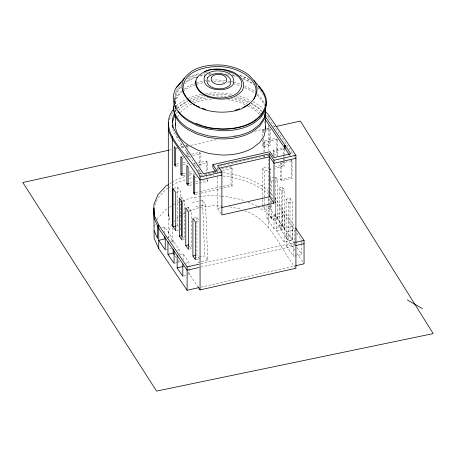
<?xml version="1.0" encoding="UTF-8"?>
<svg xmlns="http://www.w3.org/2000/svg" width="456" height="456" viewBox="0 0 456 456"><rect width="100%" height="100%" fill="white"/><g stroke="black" fill="none" stroke-linecap="round" stroke-linejoin="round"><path stroke-width="0.34" stroke-dasharray="2.28 1.71" d="M174.591 102.309A55.421 32 0 0 1 174.443 100.257L175.908 91.331L179.288 86.287M174.443 100.257L175.908 92.91L180.411 86.178L181.528 85.312M174.369 102.851L175.036 99.511L179.539 92.785L181.767 91.046M174.768 102.423L175.036 101.089L179.539 94.358L182.326 92.186M175.349 103.843L175.349 100.291L176.791 93.087L181.203 86.492M169.324 119.82L171.353 114.844M154.926 205.257L157.873 198.024L165.944 189.325L167.768 188.231M154.39 226.666L155.73 223.377M157.337 219.433L157.873 218.116L165.944 209.424L168.988 207.6M168.469 237.889L168.31 232.229L171.61 224.147M177.526 116.856L178.997 114.655M180.468 112.461L181.203 111.361L188.294 105.826A40.436 23.347 0 0 1 192.996 103.444M175.075 111.56L176.917 109.468M177.378 108.944L181.06 104.76L187.513 100.782M175.999 113.538L178.302 110.922M178.758 110.398L181.06 107.781L189.274 102.714M176.335 106.111L178.222 104.076L186.515 99.1M171.61 114.222L173.497 112.182M173.97 111.674L175.389 110.147M177.276 108.112L178.222 107.092L187.695 101.409M173.97 221.599L174.916 220.579M176.803 218.544L178.222 217.016M185.98 81.835L187.65 80.535A41.245 23.815 0 0 1 197.117 76.351M184.48 83.932L188.294 80.957A40.436 23.347 0 0 1 197.579 76.859M183.99 89.308L186.778 87.136A41.245 23.815 0 0 1 194.883 83.414M182.879 91.753L186.778 88.715A41.245 23.815 0 0 1 203.741 82.661M169.592 183.865L171.422 182.765M172.026 182.4L177.504 179.117L185.934 176.341M168.378 187.866L171.422 186.042M172.026 185.677L177.504 182.394L185.934 179.613M169.592 207.235L171.422 206.14M173.856 204.681L176.29 203.222M180 215.95L182.366 214.531M182.959 214.177L185.923 212.399M186.515 212.046L187.695 211.333M188.818 77.326L190.631 76.249L199.745 73.268M189.861 99.334L200.839 95.674L203.587 95.315M191.799 101.711L200.839 98.695L208.392 97.704M187.695 98.388L199.392 94.534L201.461 94.261M188.995 100.981L199.392 97.555L204.915 96.814M189.177 175.269L195.248 173.953M189.177 178.547L191.771 177.692M177.504 202.492L179.447 201.848M180.097 201.637L182.041 200.993M182.691 200.782L191.771 197.79L198.725 196.855M188.995 210.906L199.392 207.48L212.507 205.719L224.101 206.106M262.593 198.81L262.593 168.23L268.27 166.81M263.853 206.317L262.593 206.631L264.742 209.293L270.835 207.913L270.835 200.8M179.818 145.196L182.582 144.569M176.187 148.086L177.572 147.772M181.032 146.986L185.187 146.045M185.877 145.891L187.262 145.578M262.622 136.475L262.622 129.555L269.77 127.936L269.77 143.857L270.562 145.019L263.414 146.638L262.622 145.47L262.622 139.935M262.622 129.555L263.414 130.724L270.562 129.105L270.562 145.019M181.556 156.459L182.902 156.151M186.276 155.393L188.972 154.784M191.668 154.168L199.756 152.338L200.902 154.025L200.902 167.985M182.702 158.146L184.047 157.839M187.422 157.081L190.118 156.471M192.814 155.861L200.902 154.025M263.95 152.372L263.95 141.064L276.193 138.293M263.95 141.064L264.719 142.192L277.641 139.268M176.358 164.154L179.818 163.368M183.278 162.587L186.738 161.8M262.622 145.47L269.77 143.857M176.187 166.258L180.342 165.317M183.107 164.69L187.952 163.596M192.962 164.086L197.038 163.162M197.722 163.009L206.557 161.014L207.816 162.866L207.816 171.331M193.543 166.098L198.297 165.021M198.981 164.867L207.816 162.866M273.144 155.251L273.144 150.286L283.621 147.915L283.621 154.299M273.144 150.286L273.948 151.466L283.769 149.243M182.902 173.599L185.598 172.989M188.972 172.225L193.019 171.308M197.06 170.396L199.756 169.786M219.763 166.081L269.941 154.732M182.702 175.588L186.071 174.83M189.44 174.067L194.159 172.995M198.206 172.083L200.902 171.473M273.475 155.165L276.872 154.396L277.641 155.524L274.238 156.294M199.164 173.975L201.934 173.348M221.325 168.959L231.021 166.771L232.104 168.367L232.104 186.094L223.104 188.129M200.252 175.571L221.719 170.715M222.408 170.561L232.104 168.367M189.565 183.187L192.962 182.417M195.681 181.807L199.078 181.038M202.475 180.268L204.516 179.806M281.238 163.128L292.034 160.683L292.034 178.233L281.238 180.679L280.366 179.39L280.366 161.84L281.238 163.128L281.238 180.679M173.713 188.26L177.794 187.336L180.49 191.303L180.49 196.981M189.462 185.353L192.859 184.583M195.578 183.967L207.816 181.203L207.816 177.675M274.455 167.01L283.621 164.935L284.419 166.115L274.603 168.338M262.593 168.23L264.742 170.886L270.835 169.507L270.835 196.53M176.409 192.227L180.49 191.303M195.704 192.489L231.021 184.498L232.104 186.094M180.639 197.727L181.864 197.454L184.446 201.256L184.446 239.377L183.221 239.656M195.402 194.398L200.252 193.298M200.942 193.144L222.408 188.288M269.901 205.251L269.901 216.583L271.793 219.376L277.71 218.036L277.71 179.789L275.817 176.996L269.901 178.336L271.793 181.129L271.793 198.126M271.793 181.129L277.71 179.789M280.366 179.39L291.162 176.951L292.034 178.233M183.221 201.535L184.446 201.256M192.426 202.424L202.498 200.144L205.588 204.698L207.754 260.422L197.682 262.702M186.903 207.497L188.59 207.115L191.212 210.968L191.212 248.719L189.519 249.101M279.266 187.963L282.589 187.211L284.755 190.403L284.755 228.416L281.432 229.168L279.266 225.976L279.266 187.963L281.432 191.155L281.432 229.168M195.521 206.978L200.218 205.918M200.891 205.764L205.588 204.698M189.519 211.35L191.212 210.968M281.432 191.155L284.755 190.403M217.512 177.15L217.512 208.5L220.972 207.714M193.572 218.23L196.901 217.478L199.072 220.681M286.094 199.226L290.005 198.343L292.513 202.042L292.513 239.845L288.602 240.728L286.094 237.029L286.094 199.226L288.602 202.931L288.602 240.728M162.114 227.63L164.81 227.02L171.308 236.584L171.308 241.492M176.438 225.959L177.794 225.652L178.564 226.786M196.108 221.969L199.437 221.217M288.602 202.931L292.513 202.042M176.409 230.548L180.49 229.624L180.49 201.238M167.928 237.348L171.308 236.584M267.301 204.499L274.016 214.394L282.788 212.41L282.788 226.74L274.016 228.73L266.902 218.253L266.902 205.964M269.901 216.583L275.817 215.243L277.71 218.036M266.902 218.253L275.675 216.269L282.788 226.74M276.735 217.227L284.208 228.234L292.285 226.404L292.285 240.244L284.208 242.073L276.735 231.061L276.735 217.227L284.812 215.397L284.812 229.237L293.482 242.142L293.482 256.357L301.707 254.494L301.707 245.26M171.182 241.224L173.126 240.785L179.259 249.82L179.259 253.941M165.904 249.728L171.308 248.503M279.266 225.976L282.589 225.224L284.755 228.416M177.316 250.258L179.259 249.82M276.735 231.061L284.812 229.237M179.926 254.898L183.392 254.112L189.058 262.456L189.058 274.82L187.923 273.155M286.094 237.029L290.005 236.145L292.513 239.845M194.592 258.147L198.616 257.235M199.289 257.081L204.658 255.867L207.754 260.422M174.722 263.209L177.316 262.622M177.965 262.474L179.259 262.183L179.259 260.809M196.108 259.595L198.77 258.991M185.592 263.243L189.058 262.456M293.482 242.142L295.539 241.68M200.948 263.785L295.049 242.489M294.656 244.108L294.656 229.898L286.436 231.756L286.436 245.972L294.656 244.108L295.442 245.265M200.948 267.056L295.049 245.767M183.511 276.079L187.672 275.133M200.948 287.155L295.049 265.865M169.222 150.115L171.302 149.653M176.164 148.576L177.549 148.268M181.021 147.505L183.796 146.889M186.572 146.273L187.957 145.966M190.733 145.356L216.412 139.673M234.452 135.677L236.533 135.215M254.579 131.225L265.683 128.769M266.378 128.615L269.844 127.845M273.315 127.081L275.395 126.62M205.605 93.702L212.507 92.779L226.147 93.229L233.119 94.614M198.725 173.485L201.512 173.109M195.248 177.224L196.639 177.036M199.42 196.764L207.771 195.641L220.943 196.08M206.54 72.116L207.907 71.934M208.392 94.683L213.203 94.056L226.045 94.586L230.177 95.464M212.507 95.794L226.147 96.25M213.317 172.453L216.093 172.545M223.024 172.778L224.415 172.824C240.232 175.201 256.449 180.063 268.527 190.95M209.156 175.588L214.012 175.754M223.024 176.05L224.415 176.096C240.232 178.478 256.449 183.335 268.527 194.227M221.639 196.103L224.415 196.194L240.563 199.409L245.197 201.21M220.083 71.837L221.485 72.002M224.996 74.003L227.8 74.345M227.658 74.887L229.037 75.052M225.526 80.775L219.211 80.017A41.245 23.815 0 0 0 212.171 80.074M228.331 81.111L230.44 81.367M224.124 82.183L219.211 81.59A41.245 23.815 0 0 0 213.585 81.584M227.63 82.604L229.738 82.861M227.658 99.756L231.785 100.252L242.712 103.478L245.22 104.766M234.509 97.915L239.389 98.884L249.335 102.748M229.63 206.864L239.389 208.808L241.378 209.583M228.997 72.555L231.762 73.114M236.373 96.786L238.437 97.225L249.478 101.791M230.861 98.633L238.437 100.246L246.884 103.74M239.879 75.599L243.156 76.568L250.954 80.564M232.013 74.852L235.946 76.009M232.469 75.582L236.567 76.796M231.141 81.453L233.107 82.034M233.763 82.228L240.973 84.354M233.107 83.608L240.973 85.933M239.389 95.863L250.657 100.246M247.847 202.242L255.126 205.069L256.922 206.226M244.69 210.871C271.103 218.983 279.807 248.879 295.915 268.231M239.919 75.382L247.198 78.227L250.099 80.108M243.156 78.141L252.749 83.06M242.712 78.609L252.117 83.431A54.327 31.367 0 0 1 253.867 84.651M244.684 85.973L251.877 89.667A55.421 32 0 0 1 255.354 92.203M244.684 87.552L251.877 91.24A55.421 32 0 0 1 254.807 93.337M247.728 106.054L252.117 108.3A54.327 31.367 0 0 1 259.367 114.393M253.051 101.62L261.14 106.829L263.009 108.847M251.319 103.523L261.14 109.845L262.075 110.859M257.52 206.614L267.102 212.781L275.675 222.032L295.254 250.874M250.589 102.56L258.37 107.947L261.847 112.119M249.478 104.812L258.37 110.968L260.541 113.572M266.293 115.408L268.168 117.426L294.331 155.969M269.006 191.469L272.819 195.578M274.723 197.63L295.254 227.504M269.006 194.74L272.819 198.85M274.723 200.908L295.254 230.782M294.724 156.55L295.915 158.306M289.617 155.137L290.774 156.847M291.162 159.4L292.034 160.683M270.06 168.367L270.835 169.507M296.856 233.136L304.049 243.732M270.835 207.913L268.897 205.057L268.897 197.944M297.01 247.574L301.707 254.494M296.856 253.234L304.049 263.83M286.436 245.972L293.482 256.357M217.512 168.6L220.299 172.71M220.698 173.291L221.89 175.053M206.557 179.345L207.816 181.203M172.949 128.934L173.069 130.268L177.19 138.008L203.473 176.734M217.512 208.5L221.092 213.778M199.437 258.843L196.901 255.103L196.901 217.478M189.343 245.966L191.212 248.719M182.235 236.117L184.446 239.377M188.168 272.397L198.081 286.995M175.047 255.97L176.193 257.663M177.726 259.926L179.259 262.183M202.498 200.144L204.658 255.867M301.707 241.703L301.707 244.547M291.162 160.102L291.162 176.951M290.005 198.343L290.005 236.145M284.419 149.095L284.419 156.898M284.419 157.605L284.419 166.115M284.208 228.234L284.208 242.073M283.621 155.006L283.621 157.132M283.621 157.844L283.621 159.97M283.621 160.677L283.621 164.935M282.589 187.211L282.589 225.224M277.641 139.975L277.641 155.524M276.872 138.846L276.872 154.396M275.817 176.996L275.817 215.243M275.675 198.656L275.675 222.032M273.948 151.466L273.948 155.724M274.016 214.394L274.016 228.73M271.793 200.959L271.793 219.376M269.901 198.879L269.901 204.544M268.168 116.217L268.168 118.845M268.168 125.229L268.168 150.759M268.168 155.011L268.168 203.239M268.168 206.078L268.168 227.35M264.742 170.886L264.742 197.91M264.742 198.622L264.742 205.736M264.742 206.448L264.742 209.293M264.719 142.192L264.719 151.381M264.719 155.621L264.719 158.449M263.95 155.906L263.95 157.32M263.414 130.724L263.414 134.184M263.414 138.333L263.414 146.638M262.593 199.523L262.593 205.924M231.021 166.771L231.021 184.498M217.512 167.392L217.512 170.738M217.512 171.45L217.512 176.438M206.557 161.014L206.557 174.409M206.557 175.115L206.557 177.23M199.756 152.338L199.756 166.297M188.59 207.115L188.59 209.965M187.952 146.119L187.952 149.614M187.952 152.412L187.952 157.303M186.738 145.031L186.738 147.123M186.738 151.318L186.738 155.513M183.392 254.112L183.392 259.606M181.864 197.454L181.864 200.275M177.794 187.336L177.794 225.652M177.19 136.8L177.19 138.008M175.349 109.525L175.349 111.657M173.126 240.785L173.126 244.216M172.311 227.761L172.311 243.367M168.31 218.755L168.31 232.229M164.81 227.02L164.81 232.628M207.993 82.017A41.245 23.815 0 0 1 210.763 81.749M256.933 95.127A55.421 32 0 0 1 264.497 105.872M196.245 82.958A41.245 23.815 0 0 1 205.878 80.729M207.309 80.524A41.245 23.815 0 0 1 211.464 80.119M257.429 94.01A55.421 32 0 0 1 264.497 104.299M193.629 103.176A40.436 23.347 0 0 1 211.812 98.998M263.973 121.342A54.327 31.367 0 0 1 264.486 122.647M200.161 76.095A40.436 23.347 0 0 1 204.926 75.023M208.426 74.476A40.436 23.347 0 0 1 210.444 74.248M176.991 107.616A54.327 31.367 0 0 1 175.349 100.291M257.56 87.689A54.327 31.367 0 0 1 263.408 95.281M200.429 75.4A41.245 23.815 0 0 1 205.325 74.356M208.865 73.838A41.245 23.815 0 0 1 213.043 73.473M187.644 78.956A41.245 23.815 0 0 1 199.078 74.185M203.906 73.04A41.245 23.815 0 0 1 207.469 72.441M175.155 103.472A55.421 32 0 0 1 174.443 98.684"/><path stroke-width="0.68" d="M174.238 103.518L173.571 106.858A55.421 32 0 0 0 187.336 127.629L196.929 132.553L208.073 135.842L219.997 137.284A41.245 23.815 0 0 0 252.436 130.159L259.669 124.516L264.172 117.785L265.643 110.437A55.421 32 0 0 0 265.489 108.385M173.97 106.43L173.571 108.437A55.421 32 0 0 0 187.336 129.208L196.929 134.127L208.073 137.421L219.997 138.858A41.245 23.815 0 0 0 252.436 131.738L259.669 126.09L264.172 119.364L265.643 112.011A55.421 32 0 0 0 265.489 109.964M265.609 108.061L265.609 128.666L264.172 135.871L259.755 142.466L252.664 148A40.436 23.347 0 0 1 220.864 154.983L209.173 153.575L198.252 150.343L188.841 145.521A54.327 31.367 0 0 1 175.349 125.161L175.742 123.194M174.847 112.204L172.351 119.244L173.069 127.247L177.19 134.993L203.473 173.713L216.988 170.652L212.889 164.616L269.941 151.711L273.959 157.628L290.774 153.826L265.261 116.422M172.351 122.265L175.075 114.581M176.272 87.609C163.362 111.11 194.946 127.03 214.069 128.632C232.845 130.268 259.173 126.483 265.614 105.564C267.262 92.836 256.58 83.801 249.004 75.097C241.726 69.466 232.862 66.525 223.828 65.254C214.428 64.37 204.858 65.299 196.086 68.919C187.433 72.664 182.446 80.946 176.272 87.609L181.271 82.257M184.441 78.13C176.82 90.066 188.248 103.381 199.608 107.149M197.323 77.395C191.395 86.765 202.225 95.731 210.74 97.664C221.331 100.394 234.8 99.778 242.153 90.624C247.79 81.231 237.063 72.453 228.598 70.498C218.014 67.767 204.544 68.389 197.186 77.543M253.661 99.357C263.859 80.78 238.898 68.195 223.782 66.929C208.187 65.117 180.935 70.378 183.187 91.132C190.716 110.483 215.842 114.502 234.076 111.025C247.54 108.722 263.83 94.979 254.049 80.569M173.97 108.653C154.145 132.667 192.711 156.556 200.059 176.974L200.059 289.913L295.915 268.231L295.915 155.285L268.168 114.405L265.825 111.88M168.378 184.595L165.944 186.054L157.873 194.746L153.849 204.607L154.145 214.97L158.734 225.116L187.108 266.914L187.108 290.284L198.867 287.628M242.831 107.724L249.683 103.637M204.47 71.74C216.97 64.131 254.482 74.573 237.388 93.064C225.697 101.944 196.154 99.305 195.841 80.974M235.034 110.272L239.582 108.784M174.277 164.622L175.497 166.411L175.497 148.24L174.277 146.45L174.277 164.622L175.663 164.308M265.261 119.444L289.229 154.567M269.604 153.797L217.512 165.579L221.89 172.032L221.89 214.953L273.982 203.165L273.982 160.25L269.604 153.797L269.604 196.713L273.982 203.165M180.878 174.055L182.024 175.742L182.024 158.3L180.878 156.613L180.878 174.055L182.229 173.753M218.897 168.287L269.604 156.818L273.982 163.265L295.915 158.306M200.059 176.974L221.89 172.032M273.982 160.25L295.915 155.285M221.89 175.053L200.059 179.995L172.311 139.114L168.549 130.798L168.31 122.305L168.31 215.209M186.846 183.802L188.106 185.66L188.106 167.329L186.846 165.471L186.846 183.802L188.881 183.34M193.629 192.956L194.712 194.552L194.712 176.825L193.629 175.229L193.629 192.956L195.008 192.643M221.662 207.56L269.604 196.713M173.035 226.729L175.731 230.702L175.731 192.381L173.035 188.413L173.035 226.729L175.754 226.113M179.413 236.128L181.995 239.93L181.995 201.808L179.413 198.007L179.413 236.128L181.864 235.575L181.864 200.982M185.774 245.499L188.396 249.358L188.396 211.607L185.774 207.754L185.774 245.499L188.59 244.861M167.945 241.959L167.945 254.323L173.126 253.148L174.277 254.841M192.911 256.004L195.447 259.743L195.447 222.118L192.911 218.384L192.911 256.004L195.567 255.406M177.15 255.525L177.15 267.889L183.392 266.475M187.108 266.914L198.867 264.252M295.744 242.335L304.049 240.454L304.049 263.83L295.744 265.705M198.867 267.529L187.108 270.191L158.734 228.393L154.145 218.242L153.849 207.885L154.145 238.34L158.734 248.491L187.108 290.284M295.744 245.607L304.049 243.732M168.526 150.269L22.8 182.514L156.556 391.094L433.2 333.61L300.379 121.091L276.091 126.466M213.151 128.176L208.945 127.669L203.701 126.118M214.554 128.341L220.869 129.105A41.245 23.815 0 0 0 253.308 121.986L260.541 116.337L265.044 109.605L266.515 102.258A55.421 32 0 0 0 258.786 86.292M202.39 125.731L196 123.451M202.247 108.18L205.553 109.474M407.248 299.877L422.433 308.644M258.295 86.463L262.12 90.613M295.653 228.091L304.049 240.454M215.494 171.479L212.889 167.637L212.889 164.616M198.081 286.995L200.059 289.913M167.945 254.323L174.078 263.357L174.078 250.994M177.15 267.889L182.816 276.233L182.816 263.87M154.145 230.747L157.611 238.414L157.611 225.908M168.463 214.303L168.937 216.765M169.17 218.002L169.404 219.233M172.59 124.933L172.83 127.6M284.977 145.282L284.977 148.303M284.863 145.31L284.863 148.331M175.349 105.974L175.349 108.819M175.349 115.921L175.349 125.161M173.126 249.027L173.126 253.148M172.311 136.093L172.311 226.347M165.232 237.958L165.232 249.877L158.734 240.312L164.81 238.938L164.81 236.134M158.734 225.116L158.734 248.491M265.46 126.654A54.327 31.367 0 0 1 265.609 128.666M178.096 111.355A55.421 32 0 0 0 188.208 121.028L197.801 125.953L208.945 129.242L220.869 130.678A41.245 23.815 0 0 0 253.308 123.559L260.541 117.91L265.044 111.184L266.515 103.837A55.421 32 0 0 0 266.361 101.785M176.113 107.73A55.421 32 0 0 1 175.355 105.724M204.755 76.169C199.551 90.539 226.712 93.822 233.084 84.417C238.283 70.042 211.128 66.764 204.755 76.169M207.469 77.834C203.536 89.513 224.979 92.106 230.337 84.485C234.27 72.806 212.827 70.213 207.469 77.834M211.419 77.235C209.161 84.822 222.733 86.828 226.484 81.618C228.741 74.032 215.169 72.025 211.419 77.235"/></g></svg>
